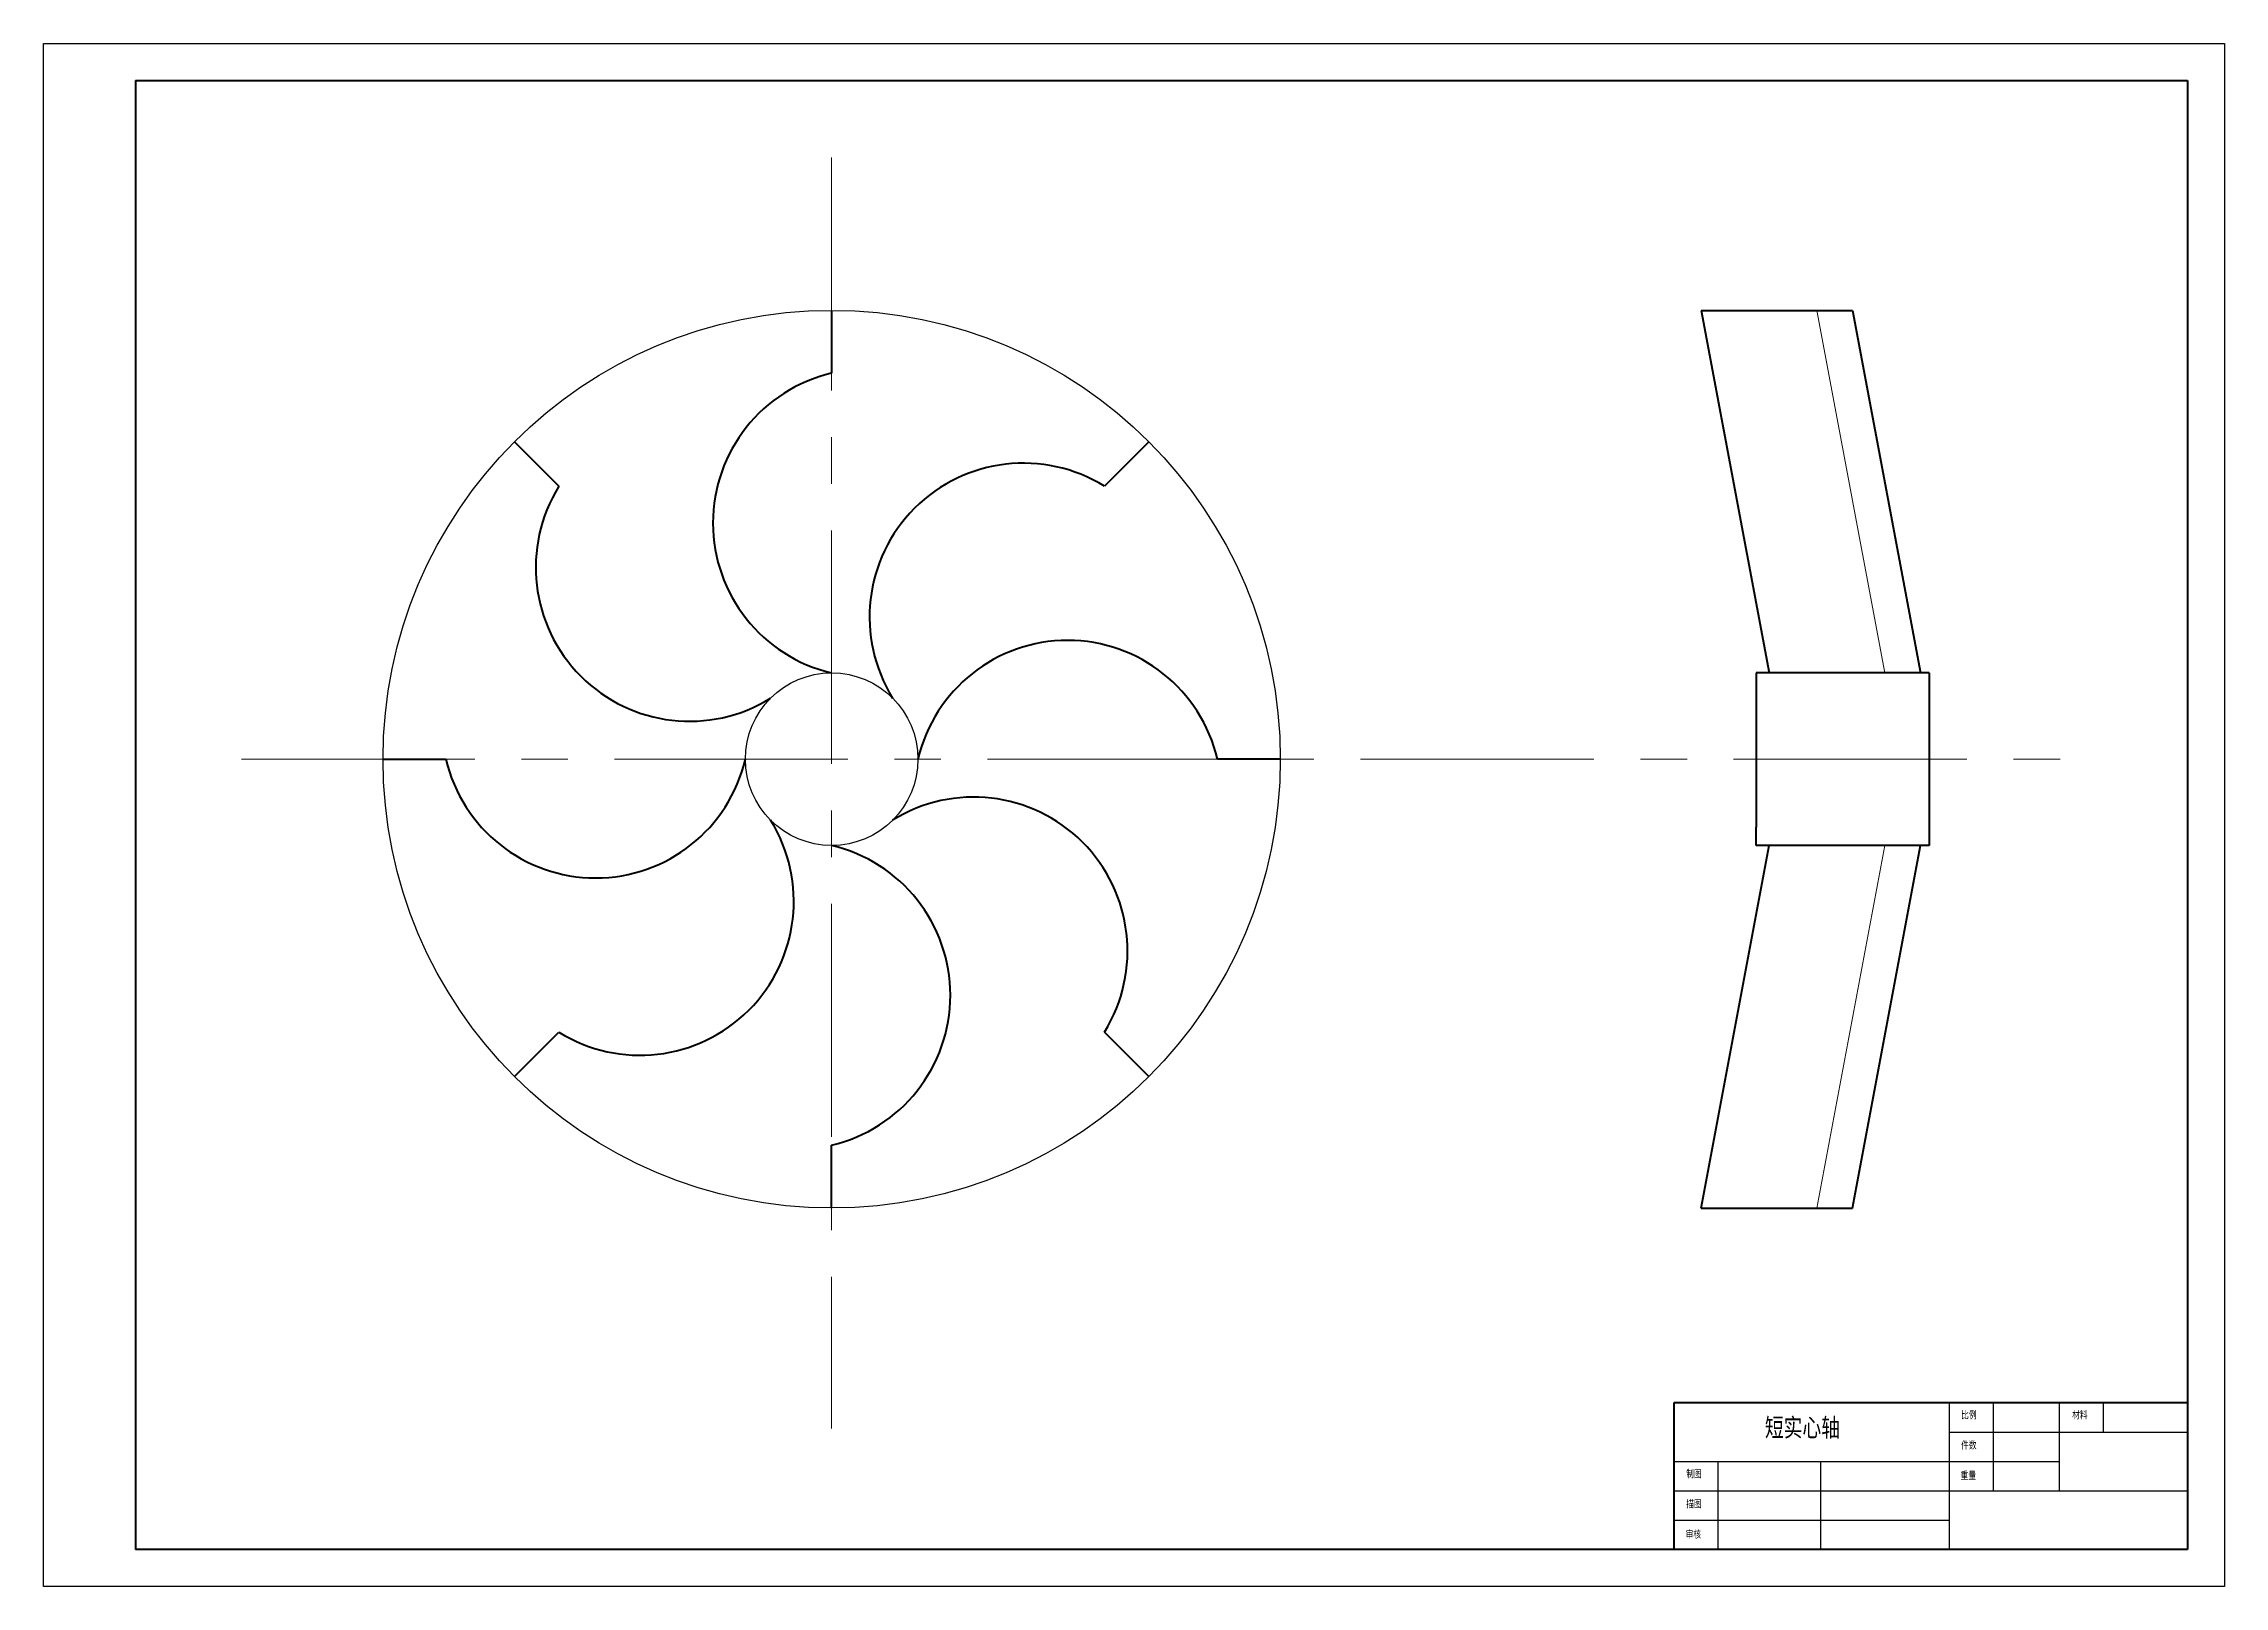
# Model space of a CAD drawing. Extents: x -15160 to 839, y 136 to 1948.
# Drawn here: x -15160 to -14566, y 1528 to 1948 of the extents above.
import ezdxf

# ---------------------------------------------------------------- set-up
doc = ezdxf.new("R2010")
doc.units = 0
doc.linetypes.add('CENTERX2', pattern=[101.6, 63.5, -12.7, 12.7, -12.7])
doc.layers.get('0').update_dxf_attribs({"linetype": 'CONTINUOUS'})
for name, color, linetype, lineweight in [('抛面线', 7, 'CONTINUOUS', 15), ('文字层', 7, 'CONTINUOUS', 25), ('标注层', 3, 'CONTINUOUS', 25), ('点划线', 1, 'CENTERX2', 9), ('粗实线', 7, 'CONTINUOUS', 50)]:
    doc.layers.add(name, color=color, linetype=linetype, lineweight=lineweight)
doc.styles.get("Standard").update_dxf_attribs({"font": 'simfang.ttf', "width": 0.75, "height": 5})

msp = doc.modelspace()

# ---------------------------------------------------------------- linework, layer by layer
for radius in [122.19, 23.5]:
    msp.add_circle((-14945.21, 1753.63), radius)
at = {"layer": '抛面线'}
for p, q in [((-14676.85, 1875.82), (-14658.36, 1777.13)), ((-14676.85, 1631.43), (-14658.36, 1730.13))]:
    msp.add_line(p, q, dxfattribs=at)
at = {"layer": '文字层'}
for p, q in [((-14640.86, 1578.43), (-14640.86, 1538.43)), ((-14628.86, 1578.43), (-14628.86, 1554.43)), ((-14610.86, 1578.43), (-14610.86, 1554.43)), ((-14598.86, 1578.43), (-14598.86, 1570.43)), ((-14640.86, 1570.43), (-14575.86, 1570.43)), ((-14715.86, 1562.43), (-14610.86, 1562.43)), ((-14703.86, 1562.43), (-14703.86, 1538.43)), ((-14675.86, 1562.43), (-14675.86, 1538.43)), ((-14715.86, 1554.43), (-14575.86, 1554.43)), ((-14715.86, 1546.43), (-14640.86, 1546.43))]:
    msp.add_line(p, q, dxfattribs=at)
at = {"layer": '标注层'}
msp.add_lwpolyline([(-15159.86, 1948.43), (-14565.86, 1948.43), (-14565.86, 1528.43), (-15159.86, 1528.43)], close=True, dxfattribs=at)
at = {"layer": '点划线'}
for p, q in [((-14945.21, 1917.47), (-14945.21, 1571.42)), ((-15105.93, 1753.63), (-14602.03, 1753.63))]:
    msp.add_line(p, q, dxfattribs=at)
at = {"layer": '粗实线'}
for p, q in [((-15134.86, 1938.43), (-15134.86, 1538.43)), ((-15134.86, 1938.43), (-14575.86, 1938.43)), ((-14575.86, 1938.43), (-14575.86, 1538.43)), ((-14945.21, 1875.82), (-14945.21, 1858.7)), ((-14708.35, 1875.82), (-14667.14, 1875.82)), ((-14708.35, 1875.82), (-14689.86, 1777.13)), ((-14667.14, 1875.82), (-14648.65, 1777.13)), ((-15031.62, 1840.03), (-15019.51, 1827.93)), ((-14858.81, 1840.03), (-14870.91, 1827.93)), ((-14646.23, 1777.13), (-14693.43, 1777.13)), ((-14693.43, 1777.13), (-14693.43, 1735.13)), ((-14646.23, 1777.13), (-14646.23, 1730.13)), ((-15067.41, 1753.63), (-15050.29, 1753.63)), ((-14823.02, 1753.63), (-14840.14, 1753.63)), ((-14693.43, 1730.13), (-14693.43, 1735.13)), ((-14708.35, 1631.43), (-14689.86, 1730.13)), ((-14646.23, 1730.13), (-14693.43, 1730.13)), ((-14667.14, 1631.43), (-14648.65, 1730.13)), ((-15031.62, 1667.22), (-15019.51, 1679.33)), ((-14858.81, 1667.22), (-14870.91, 1679.33)), ((-14945.21, 1631.43), (-14945.21, 1648.55)), ((-14708.35, 1631.43), (-14667.14, 1631.43)), ((-14575.86, 1578.43), (-14715.86, 1578.43)), ((-14715.86, 1578.43), (-14715.86, 1538.43)), ((-14575.86, 1538.43), (-15134.86, 1538.43))]:
    msp.add_line(p, q, dxfattribs=at)
for centre, start, end in [((-14935.66, 1817.91), 103.17897, 256.82103), ((-14893, 1792.33), 58.17897, 211.82103), ((-14983.92, 1805.84), 148.17897, 301.82103), ((-14880.92, 1744.08), 13.17897, 166.82103), ((-15009.5, 1763.18), 193.17897, 346.82103), ((-14906.51, 1701.41), 328.17897, 121.82103), ((-14997.42, 1714.92), 238.17897, 31.82103), ((-14954.76, 1689.34), 283.17897, 76.82103)]:
    msp.add_arc(centre, 41.89, start, end, dxfattribs=at)

# ---------------------------------------------------------------- texts
at = {"layer": '文字层', "attachment_point": 1}
for s, insert, char_height, width in [('{\\fFangSong|b0|i0|c134|p49;短实心轴}', (-14691.02, 1574.18), 5, 30.4765), ('{\\fFangSong|b0|i0|c134|p49;比例}', (-14637.57, 1576.11), 2, 7.7546), ('{\\fFangSong|b0|i0|c134|p49;材料}', (-14607.32, 1576.11), 2, 7.7546), ('{\\fFangSong|b0|i0|c134|p49;件数}', (-14637.56, 1567.89), 2, 7.7546), ('{\\fFangSong|b0|i0|c134|p49;制图}', (-14712.46, 1560.09), 2, 7.7546), ('{\\fFangSong|b0|i0|c134|p49;重量}', (-14637.71, 1559.65), 2, 7.7546), ('{\\fFangSong|b0|i0|c134|p49;描图}', (-14712.45, 1551.87), 2, 7.7546), ('{\\fFangSong|b0|i0|c134|p49;审核}', (-14712.6, 1543.62), 2, 7.7546)]:
    msp.add_mtext(s, dxfattribs=dict(at, insert=insert, char_height=char_height, width=width))

doc.saveas('drawing.dxf')
